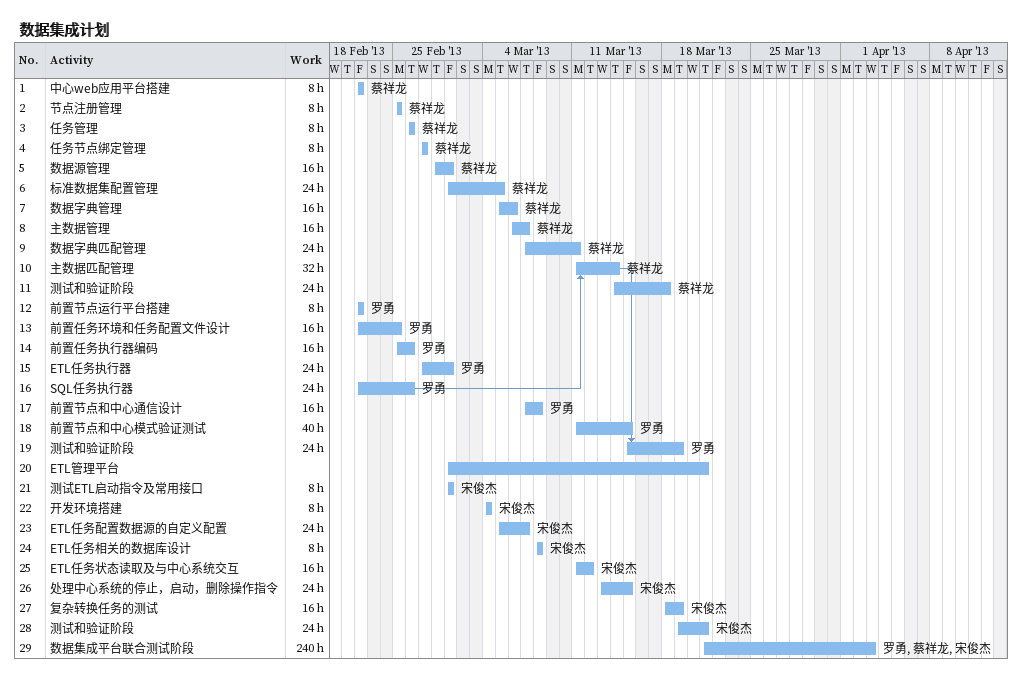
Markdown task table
数据集成计划

| ID | Task | Start | Finish | Predecessors | Resources | Work (h) |
|---|---|---|---|---|---|---|
| 1 | 中心web应用平台搭建 | 2013-02-22 | 2013-02-22 |  | 蔡祥龙 | 8 |
| 2 | 节点注册管理 | 2013-02-25 | 2013-02-25 |  | 蔡祥龙 | 8 |
| 3 | 任务管理 | 2013-02-26 | 2013-02-26 |  | 蔡祥龙 | 8 |
| 4 | 任务节点绑定管理 | 2013-02-27 | 2013-02-27 |  | 蔡祥龙 | 8 |
| 5 | 数据源管理 | 2013-02-28 | 2013-03-01 |  | 蔡祥龙 | 16 |
| 6 | 标准数据集配置管理 | 2013-03-01 | 2013-03-05 |  | 蔡祥龙 | 24 |
| 7 | 数据字典管理 | 2013-03-05 | 2013-03-06 |  | 蔡祥龙 | 16 |
| 8 | 主数据管理 | 2013-03-06 | 2013-03-07 |  | 蔡祥龙 | 16 |
| 9 | 数据字典匹配管理 | 2013-03-07 | 2013-03-11 |  | 蔡祥龙 | 24 |
| 10 | 主数据匹配管理 | 2013-03-11 | 2013-03-14 | 16 | 蔡祥龙 | 32 |
| 11 | 测试和验证阶段 | 2013-03-14 | 2013-03-18 |  | 蔡祥龙 | 24 |
| 12 | 前置节点运行平台搭建 | 2013-02-22 | 2013-02-22 |  | 罗勇 | 8 |
| 13 | 前置任务环境和任务配置文件设计 | 2013-02-22 | 2013-02-25 |  | 罗勇 | 16 |
| 14 | 前置任务执行器编码 | 2013-02-25 | 2013-02-26 |  | 罗勇 | 16 |
| 15 | ETL任务执行器 | 2013-02-27 | 2013-03-01 |  | 罗勇 | 24 |
| 16 | SQL任务执行器 | 2013-02-22 | 2013-02-26 |  | 罗勇 | 24 |
| 17 | 前置节点和中心通信设计 | 2013-03-07 | 2013-03-08 |  | 罗勇 | 16 |
| 18 | 前置节点和中心模式验证测试 | 2013-03-11 | 2013-03-15 |  | 罗勇 | 40 |
| 19 | 测试和验证阶段 | 2013-03-15 | 2013-03-19 | 10 | 罗勇 | 24 |
| 20 | ETL管理平台 | 2013-03-01 | 2013-03-21 |  |  |  |
| 21 | 测试ETL启动指令及常用接口 | 2013-03-01 | 2013-03-01 |  | 宋俊杰 | 8 |
| 22 | 开发环境搭建 | 2013-03-04 | 2013-03-04 |  | 宋俊杰 | 8 |
| 23 | ETL任务配置数据源的自定义配置 | 2013-03-05 | 2013-03-07 |  | 宋俊杰 | 24 |
| 24 | ETL任务相关的数据库设计 | 2013-03-08 | 2013-03-08 |  | 宋俊杰 | 8 |
| 25 | ETL任务状态读取及与中心系统交互 | 2013-03-11 | 2013-03-12 |  | 宋俊杰 | 16 |
| 26 | 处理中心系统的停止，启动，删除操作指令 | 2013-03-13 | 2013-03-15 |  | 宋俊杰 | 24 |
| 27 | 复杂转换任务的测试 | 2013-03-18 | 2013-03-19 |  | 宋俊杰 | 16 |
| 28 | 测试和验证阶段 | 2013-03-19 | 2013-03-21 |  | 宋俊杰 | 24 |
| 29 | 数据集成平台联合测试阶段 | 2013-03-21 | 2013-04-03 |  | 罗勇, 蔡祥龙, 宋俊杰 | 240 |
